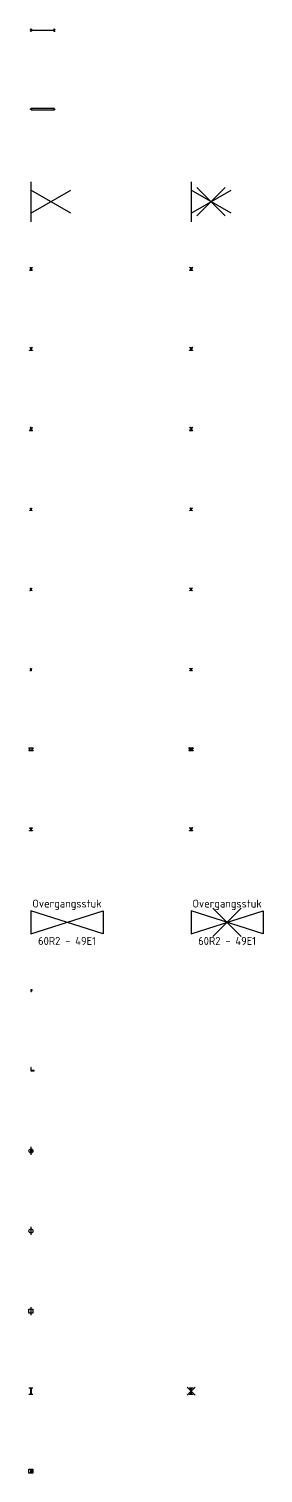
# Model space of a CAD drawing. Header units: metres. Extents: x -1 to 17, y -1 to 366.
# Drawn here: x -0.1 to 14.5, y 184.9 to 275.1 of the extents above; entities that cross this region are included whole.
import ezdxf
from ezdxf.enums import TextEntityAlignment as Align

# ---------------------------------------------------------------- set-up
doc = ezdxf.new("R2010")
doc.units = ezdxf.units.M
doc.styles.add('NLCS-ISO', font='NLCS-ISO.ttf')

# ---------------------------------------------------------------- blocks, each defined once
blk = doc.blocks.new('SSB_SSB-LAS_BEKIST_OVERGANG-SO')
h = blk.add_hatch(color=256)
h.dxf.hatch_style = 1
h.paths.add_polyline_path([(0.125, 0.125), (0.125, -0.125), (0, -0.125), (0, 0.125)])
at = {"flags": 128}
for points in [[(-0.125, 0.125), (0.125, 0.125), (0.125, -0.125), (-0.125, -0.125)], [(0.125, 0.125), (0.125, -0.125), (0, -0.125), (0, 0.125)]]:
    blk.add_lwpolyline(points, close=True, dxfattribs=at)
blk = doc.blocks.new('SSB_SSB-LAS_ELEKTISCHE SCHEIDING-SO')
h = blk.add_hatch(color=256)
h.dxf.hatch_style = 1
h.paths.add_polyline_path([(-0.014, -0.202), (-0.014, 0.198), (0.016, 0.198), (0.016, -0.202)])
for p, q in [((-0.124, 0.198), (0.126, 0.198)), ((-0.124, -0.202), (0.126, -0.202))]:
    blk.add_line(p, q)
at = {"flags": 128}
blk.add_lwpolyline([(-0.014, -0.202), (-0.014, 0.198), (0.016, 0.198), (0.016, -0.202)], close=True, dxfattribs=at)
blk = doc.blocks.new('SSB_SSB-LAS_STOMP-SO')
blk.add_line((0, 0.25), (0, -0.25))
at = {"flags": 128}
blk.add_lwpolyline([(-0.125, 0.125), (0.125, 0.125), (0.125, -0.125), (-0.125, -0.125)], close=True, dxfattribs=at)
blk = doc.blocks.new('SSB_SSB-LAS_THERMIET-SO')
blk.add_line((0, 0.25), (0, -0.25))
blk.add_circle((0, 0), 0.125)
blk = doc.blocks.new('SSB_SSB-LAS_THERMIET_OVERGANG-SO')
at = {"extrusion": (0, 0, -1)}
h = blk.add_hatch(color=256, dxfattribs=at)
edge = h.paths.add_edge_path()
edge.add_line((0, -0.125), (0, 0.125))
edge.add_ellipse((0, 0), major_axis=(-0.125, 0), ratio=1, start_angle=-90, end_angle=90)
blk.add_line((0, 0.25), (0, -0.25))
at = {"flags": 128}
blk.add_lwpolyline([(0, -0.125), (0, 0.125, -1)], format="xyb", close=True, dxfattribs=at)
blk.add_circle((0, 0), 0.125)
blk = doc.blocks.new('SSB_SSB-ONTSPORINGSRAIL_HOEKSTAAL-D')
at = {"flags": 128}
blk.add_lwpolyline([(0.02, 0.04), (0.02, 0.19, 0.414214), (0.01, 0.2), (0, 0.2), (0, 0), (0.2, 0), (0.2, 0.01, 0.414214), (0.19, 0.02), (0.04, 0.02, -0.414214)], format="xyb", close=True, dxfattribs=at)
blk = doc.blocks.new('SSB_SSB-ONTSPORINGSRAIL_U69-D')
for p, q in [((0, 0.053), (0, -0.03)), ((0.076, 0.055), (0.005, 0.058)), ((0.02, -0.018), (0.02, 0.018)), ((0.022, 0.02), (0.077, 0.022)), ((0.08, 0.04), (0.079, 0.052)), ((0.08, 0.025), (0.08, 0.04)), ((0.005, -0.035), (0.02, -0.035)), ((0.02, -0.035), (0.037, -0.035)), ((0.036, -0.022), (0.022, -0.02)), ((0.04, -0.032), (0.04, -0.027))]:
    blk.add_line(p, q)
for centre, radius, start, end in [((0.005, 0.053), 0.005, 87.85238, 180), ((0.077, 0.025), 0.003, 271.90915, 0), ((0.005, -0.03), 0.005, 180, 270), ((0.035, -0.027), 0.005, 0, 81.46927), ((0.037, -0.032), 0.003, 270, 0)]:
    blk.add_arc(centre, radius, start, end)
at = {"extrusion": (0, 0, -1)}
for centre, radius, start, end in [((-0.022, 0.018), 0.002, 0, 88.09086), ((-0.076, 0.052), 0.003, 92.14759, 174.28941), ((-0.022, -0.018), 0.002, 278.53075, 0)]:
    blk.add_arc(centre, radius, start, end, dxfattribs=at)
blk = doc.blocks.new('SSB_SSB-OVERGANGSSTUK')
for p, q in [((0, 0), (0, -1.435)), ((0, -1.435), (4.5, 0)), ((4.5, -1.435), (0, 0)), ((4.5, 0), (4.5, -1.435))]:
    blk.add_line(p, q)
at = {"style": 'NLCS-ISO'}
blk.add_text('Overgangsstuk', height=0.5, dxfattribs=at).set_placement((2.25, 0.2), align=Align.CENTER)
blk.add_text('60R2 - 49E1', height=0.5, dxfattribs=at).set_placement((2.25, -1.635), align=Align.TOP_CENTER)
blk = doc.blocks.new('SSB_SSB-SPOORSTAAF_105C1-D')
for p, q in [((-0.09, 0.002), (-0.09, 0.007)), ((-0.088, 0.009), (-0.034, 0.015)), ((0.088, 0), (-0.088, 0)), ((-0.065, 0.148), (-0.065, 0.178)), ((-0.063, 0.18), (0.063, 0.18)), ((-0.031, 0.12), (-0.046, 0.123)), ((-0.016, 0.034), (-0.016, 0.1)), ((0.016, 0.1), (0.016, 0.034)), ((0.046, 0.123), (0.031, 0.12)), ((0.034, 0.015), (0.088, 0.009)), ((0.065, 0.178), (0.065, 0.148)), ((0.09, 0.007), (0.09, 0.002))]:
    blk.add_line(p, q)
at = {"extrusion": (0, 0, -1)}
for centre, radius, start, end in [((0.088, 0.007), 0.002, 360, 84.28901), ((0.088, 0.002), 0.002, 270, 0), ((0.063, 0.178), 0.002, 0, 90), ((0.04, 0.148), 0.025, 284.03624, 0), ((-0.04, 0.148), 0.025, 180, 255.96376), ((-0.063, 0.178), 0.002, 90, 180), ((-0.088, 0.007), 0.002, 95.71099, 180), ((-0.088, 0.002), 0.002, 180, 270)]:
    blk.add_arc(centre, radius, start, end, dxfattribs=at)
for centre, start, end in [((-0.036, 0.034), 275.71101, 0), ((-0.036, 0.1), 0, 75.96374), ((0.036, 0.1), 104.03626, 180), ((0.036, 0.034), 180, 264.28899)]:
    blk.add_arc(centre, 0.02, start, end)
blk = doc.blocks.new('SSB_SSB-SPOORSTAAF_310C1-D')
for p, q in [((-0.13, 0.178), (-0.13, 0.148)), ((-0.13, 0.026), (-0.13, 0.002)), ((-0.128, 0.18), (0.128, 0.18)), ((-0.128, 0), (0, 0)), ((0.128, 0), (-0.128, 0)), ((-0.096, 0.038), (-0.126, 0.031)), ((-0.111, 0.123), (-0.096, 0.12)), ((-0.081, 0.058), (-0.081, 0.1)), ((0, 0), (0.128, 0)), ((0.081, 0.058), (0.081, 0.1)), ((0.111, 0.123), (0.096, 0.12)), ((0.096, 0.038), (0.126, 0.031)), ((0.13, 0.178), (0.13, 0.148)), ((0.13, 0.026), (0.13, 0.002))]:
    blk.add_line(p, q)
for centre, radius, start, end in [((-0.128, 0.178), 0.002, 90, 180), ((-0.105, 0.148), 0.025, 180, 255.96376), ((-0.125, 0.026), 0.005, 104.03624, 180), ((-0.128, 0.002), 0.002, 180, 270), ((-0.101, 0.1), 0.02, 0, 75.96373), ((0.101, 0.058), 0.02, 180, 255.96376)]:
    blk.add_arc(centre, radius, start, end)
at = {"extrusion": (0, 0, -1)}
for centre, radius, start, end in [((0.101, 0.058), 0.02, 180, 255.96376), ((-0.101, 0.1), 0.02, 0, 75.96373), ((-0.105, 0.148), 0.025, 180, 255.96376), ((-0.125, 0.026), 0.005, 104.03624, 180), ((-0.128, 0.178), 0.002, 90, 180), ((-0.128, 0.002), 0.002, 180, 270)]:
    blk.add_arc(centre, radius, start, end, dxfattribs=at)
blk = doc.blocks.new('SSB_SSB-SPOORSTAAF_41E1-D')
for p, q in [((-0.062, 0.002), (-0.062, 0.007)), ((0.061, 0), (-0.061, 0)), ((-0.06, 0.01), (-0.041, 0.011)), ((-0.033, 0.108), (-0.029, 0.132)), ((-0.012, 0.099), (-0.032, 0.106)), ((-0.032, 0.013), (-0.014, 0.019)), ((-0.02, 0.14), (0.02, 0.14)), ((-0.006, 0.049), (-0.006, 0.079)), ((0.006, 0.079), (0.006, 0.049)), ((0.032, 0.106), (0.012, 0.099)), ((0.014, 0.019), (0.032, 0.013)), ((0.029, 0.132), (0.033, 0.108)), ((0.041, 0.011), (0.06, 0.01)), ((0.062, 0.007), (0.062, 0.002))]:
    blk.add_line(p, q)
at = {"extrusion": (0, 0, -1)}
for centre, radius, start, end in [((0.061, 0.002), 0.0015, 270, 0), ((0.059, 0.007), 0.003, 0, 84.97092), ((0.031, 0.108), 0.002, 288.43491, 9.46229), ((0.02, 0.13), 0.01, 9.46233, 90), ((-0.02, 0.13), 0.01, 90, 170.53767), ((-0.031, 0.108), 0.002, 170.53771, 251.56509), ((-0.059, 0.007), 0.003, 95.02908, 180), ((-0.061, 0.002), 0.0015, 180, 270)]:
    blk.add_arc(centre, radius, start, end, dxfattribs=at)
for centre, radius, start, end in [((-0.045, 0.051), 0.04, 275.0291, 288.42812), ((-0.016, 0.026), 0.007, 288.42813, 346.08653), ((-0.014, 0.092), 0.007, 8.53208, 71.56505), ((-0.106, 0.049), 0.1, 346.08653, 0), ((-0.106, 0.079), 0.1, 0, 8.53208), ((0.106, 0.079), 0.1, 171.46792, 180), ((0.106, 0.049), 0.1, 180, 193.91348), ((0.014, 0.092), 0.007, 108.43495, 171.46792), ((0.016, 0.026), 0.007, 193.91348, 251.57188), ((0.045, 0.051), 0.04, 251.57188, 264.9709)]:
    blk.add_arc(centre, radius, start, end)
blk = doc.blocks.new('SSB_SSB-SPOORSTAAF_49E1-D')
for p, q in [((-0.062, 0.002), (-0.062, 0.008)), ((0.061, 0), (-0.061, 0)), ((-0.06, 0.011), (-0.048, 0.012)), ((-0.04, 0.014), (-0.014, 0.023)), ((-0.035, 0.111), (-0.033, 0.136)), ((-0.013, 0.102), (-0.034, 0.109)), ((-0.007, 0.052), (-0.007, 0.082)), ((0.007, 0.082), (0.007, 0.052)), ((0.034, 0.109), (0.013, 0.102)), ((0.014, 0.023), (0.04, 0.014)), ((0.033, 0.136), (0.035, 0.111)), ((0.048, 0.012), (0.06, 0.011)), ((0.062, 0.008), (0.062, 0.002))]:
    blk.add_line(p, q)
at = {"extrusion": (0, 0, -1)}
for centre, radius, start, end in [((0.061, 0.002), 0.0015, 270, 0), ((0.059, 0.008), 0.003, 0, 82.68644), ((0.033, 0.111), 0.002, 288.43974, 3.30495), ((0.02, 0.135), 0.013, 3.30489, 80.55901), ((0.009, 0.069), 0.08, 80.55901, 90), ((0, -0.151), 0.3, 88.18533, 91.81467), ((-0.009, 0.069), 0.08, 90, 99.44099), ((-0.02, 0.135), 0.013, 99.44099, 176.69511), ((-0.033, 0.111), 0.002, 176.69505, 251.56026), ((-0.059, 0.008), 0.003, 97.31356, 180), ((-0.061, 0.002), 0.0015, 180, 270)]:
    blk.add_arc(centre, radius, start, end, dxfattribs=at)
for centre, radius, start, end in [((-0.053, 0.052), 0.04, 277.31347, 288.43499), ((-0.016, 0.029), 0.007, 288.43495, 348.49133), ((-0.015, 0.095), 0.007, 10.40945, 71.56014), ((-0.127, 0.052), 0.12, 348.49133, 0), ((-0.087, 0.082), 0.08, 0, 10.40945), ((0.087, 0.082), 0.08, 169.59055, 180), ((0.127, 0.052), 0.12, 180, 191.50867), ((0.015, 0.095), 0.007, 108.43986, 169.59055), ((0.016, 0.029), 0.007, 191.50867, 251.56505), ((0.053, 0.052), 0.04, 251.56519, 262.68661)]:
    blk.add_arc(centre, radius, start, end)
blk = doc.blocks.new('SSB_SSB-SPOORSTAAF_49E1_1 OP 40-D')
for p, q in [((-0.062, 0.003), (-0.062, 0.009)), ((0.061, -0.002), (-0.061, 0.002)), ((-0.06, 0.012), (-0.047, 0.014)), ((-0.04, 0.015), (-0.013, 0.023)), ((-0.032, 0.112), (-0.03, 0.136)), ((-0.01, 0.102), (-0.031, 0.109)), ((-0.006, 0.052), (-0.005, 0.082)), ((0.009, 0.082), (0.008, 0.052)), ((0.015, 0.022), (0.04, 0.013)), ((0.036, 0.108), (0.016, 0.101)), ((0.037, 0.135), (0.038, 0.11)), ((0.048, 0.011), (0.06, 0.009)), ((0.063, 0.006), (0.063, 0))]:
    blk.add_line(p, q)
at = {"extrusion": (0, 0, -1)}
for centre, radius, start, end in [((0.059, 0.009), 0.003, 1.4321, 84.11854), ((0.061, 0.003), 0.0015, 271.4321, 1.4321), ((0.03, 0.111), 0.002, 289.87184, 4.73705), ((0.017, 0.135), 0.013, 4.73699, 81.99111), ((0.008, 0.069), 0.08, 81.99111, 91.4321), ((0.004, -0.151), 0.3, 89.61743, 93.24677), ((-0.011, 0.069), 0.08, 91.4321, 100.87309), ((-0.024, 0.134), 0.013, 100.87309, 178.1272), ((-0.036, 0.11), 0.002, 178.12714, 252.99236), ((-0.06, 0.006), 0.003, 98.74565, 181.4321), ((-0.061, 0), 0.0015, 181.4321, 271.4321)]:
    blk.add_arc(centre, radius, start, end, dxfattribs=at)
for centre, radius, start, end in [((-0.051, 0.053), 0.04, 275.88138, 287.00289), ((-0.016, 0.03), 0.007, 287.00285, 347.05924), ((-0.013, 0.096), 0.007, 8.97735, 70.12804), ((-0.126, 0.055), 0.12, 347.05924, 358.5679), ((-0.085, 0.084), 0.08, 358.5679, 8.97735), ((0.128, 0.049), 0.12, 178.5679, 190.07657), ((0.089, 0.08), 0.08, 168.15845, 178.5679), ((0.017, 0.029), 0.007, 190.07657, 250.13296), ((0.018, 0.095), 0.007, 107.00776, 168.15845), ((0.054, 0.051), 0.04, 250.13309, 261.25451)]:
    blk.add_arc(centre, radius, start, end)
blk = doc.blocks.new('SSB_SSB-SPOORSTAAF_59R2-D')
for p, q in [((-0.09, 0.005), (-0.09, 0.003)), ((-0.015, 0.015), (-0.087, 0.008)), ((-0.087, 0), (0.087, 0)), ((-0.041, 0.174), (-0.041, 0.159)), ((-0.029, 0.144), (-0.014, 0.141)), ((-0.006, 0.132), (-0.006, 0.025)), ((0.006, 0.025), (0.006, 0.104)), ((0.014, 0.114), (0.041, 0.119)), ((0.015, 0.167), (0.019, 0.145)), ((0.087, 0.008), (0.015, 0.015)), ((0.057, 0.171), (0.054, 0.152)), ((0.06, 0.174), (0.067, 0.174)), ((0.069, 0.148), (0.072, 0.168)), ((0.09, 0.003), (0.09, 0.005))]:
    blk.add_line(p, q)
for centre, radius, start, end in [((-0.087, 0.005), 0.003, 95.71059, 180), ((-0.087, 0.003), 0.003, 180, 270), ((-0.036, 0.174), 0.005, 96.93828, 180), ((-0.026, 0.159), 0.015, 180, 258.69007), ((-0.027, 0.1), 0.08, 90, 96.93828), ((-0.03, -0.12), 0.3, 85.44164, 89.32186), ((-0.013, 0.099), 0.08, 76.5023, 85.03571), ((0.002, 0.165), 0.013, 9.45743, 76.5023), ((0.032, 0.147), 0.0138, 189.45747, 267.67704), ((0.031, 0.156), 0.023, 271.79931, 350.54259), ((0.034, 0.154), 0.035, 281.30993, 350.54255), ((0.087, 0.005), 0.003, 0, 84.28941), ((0.087, 0.003), 0.003, 270, 0)]:
    blk.add_arc(centre, radius, start, end)
at = {"extrusion": (0, 0, -1)}
for centre, radius, start, end in [((0.016, 0.025), 0.01, 180, 264.28941), ((0.016, 0.132), 0.01, 101.30993, 180), ((-0.016, 0.104), 0.01, 0, 78.69006), ((-0.016, 0.025), 0.01, 275.71059, 360), ((-0.06, 0.171), 0.003, 9.45744, 90.00916), ((-0.067, 0.169), 0.005, 90.00916, 189.45743)]:
    blk.add_arc(centre, radius, start, end, dxfattribs=at)
blk = doc.blocks.new('SSB_SSB-SPOORSTAAF_60R1-D')
for p, q in [((-0.09, 0.003), (-0.09, 0.005)), ((-0.087, 0.008), (-0.015, 0.015)), ((0.087, 0), (-0.087, 0)), ((-0.041, 0.159), (-0.041, 0.174)), ((-0.014, 0.142), (-0.028, 0.144)), ((-0.006, 0.025), (-0.006, 0.132)), ((0.006, 0.104), (0.006, 0.025)), ((0.041, 0.119), (0.014, 0.114)), ((0.015, 0.171), (0.02, 0.144)), ((0.015, 0.015), (0.087, 0.008)), ((0.047, 0.145), (0.051, 0.171)), ((0.067, 0.174), (0.054, 0.174)), ((0.072, 0.168), (0.069, 0.148)), ((0.09, 0.005), (0.09, 0.003))]:
    blk.add_line(p, q)
at = {"extrusion": (0, 0, -1)}
for centre, radius, start, end in [((0.087, 0.005), 0.003, 0, 84.28941), ((0.087, 0.003), 0.003, 270, 0), ((0.036, 0.174), 0.005, 0.24037, 84.09748), ((0.026, 0.159), 0.015, 280.53941, 0), ((0.013, -0.045), 0.225, 84.09748, 94.94641), ((-0.005, 0.169), 0.01, 94.94641, 170.54257), ((-0.034, 0.153), 0.035, 189.45743, 258.66228), ((-0.054, 0.171), 0.003, 9.47236, 89.99973), ((-0.087, 0.005), 0.003, 95.71059, 180), ((-0.087, 0.003), 0.003, 180, 270)]:
    blk.add_arc(centre, radius, start, end, dxfattribs=at)
for centre, radius, start, end in [((-0.016, 0.025), 0.01, 275.71059, 0), ((-0.016, 0.132), 0.01, 0.00005, 79.27307), ((0.016, 0.104), 0.01, 101.38634, 179.83003), ((0.016, 0.025), 0.01, 180, 264.28941), ((0.033, 0.147), 0.0138, 190.26382, 350.51078), ((0.067, 0.169), 0.005, 350.60745, 90.00027)]:
    blk.add_arc(centre, radius, start, end)
blk = doc.blocks.new('SSB_SSB-SPOORSTAAF_60R2-D')
for p, q in [((-0.09, 0.003), (-0.09, 0.005)), ((-0.087, 0.008), (-0.015, 0.015)), ((0.087, 0), (-0.087, 0)), ((-0.041, 0.159), (-0.041, 0.174)), ((-0.014, 0.141), (-0.029, 0.144)), ((-0.006, 0.025), (-0.006, 0.132)), ((0.006, 0.104), (0.006, 0.025)), ((0.041, 0.119), (0.014, 0.114)), ((0.015, 0.167), (0.019, 0.145)), ((0.015, 0.015), (0.087, 0.008)), ((0.032, 0.133), (0.034, 0.133)), ((0.048, 0.145), (0.052, 0.171)), ((0.055, 0.174), (0.067, 0.174)), ((0.072, 0.168), (0.069, 0.148)), ((0.09, 0.005), (0.09, 0.003))]:
    blk.add_line(p, q)
at = {"extrusion": (0, 0, -1)}
for centre, radius, start, end in [((0.087, 0.005), 0.003, 0, 84.28941), ((0.087, 0.003), 0.003, 270, 0), ((0.036, 0.174), 0.005, 0, 83.06172), ((0.026, 0.159), 0.015, 281.30993, 0), ((0.027, 0.1), 0.08, 83.06172, 90), ((0.03, -0.12), 0.3, 90.67814, 94.55836), ((0.013, 0.099), 0.08, 94.96429, 103.4977), ((-0.002, 0.165), 0.013, 103.4977, 170.54257), ((-0.034, 0.153), 0.035, 189.45743, 258.69007), ((-0.055, 0.171), 0.003, 9.45743, 90), ((-0.087, 0.005), 0.003, 95.71059, 180), ((-0.087, 0.003), 0.003, 180, 270)]:
    blk.add_arc(centre, radius, start, end, dxfattribs=at)
for centre, radius, start, end in [((-0.016, 0.025), 0.01, 275.71059, 0), ((-0.016, 0.132), 0.01, 0, 78.69007), ((0.016, 0.104), 0.01, 101.30993, 180), ((0.016, 0.025), 0.01, 180, 264.28941), ((0.032, 0.147), 0.0138, 189.45743, 270), ((0.034, 0.147), 0.0138, 270, 350.54257), ((0.067, 0.169), 0.005, 350.54256, 90)]:
    blk.add_arc(centre, radius, start, end)
blk = doc.blocks.new('SSB_SSB-STOOTJUK')
for p, q in [((0, 0.532), (0, -1.968)), ((2.5, -1.435), (0, 0)), ((0, -1.435), (2.5, 0))]:
    blk.add_line(p, q)
blk = doc.blocks.new('SSB_SSB-TRAVERSESTANG_1-D')
for p, q in [((-0.034, 0.073), (-0.033, 0.075)), ((-0.034, 0.073), (-0.026, 0.073)), ((-0.034, 0.073), (-0.034, 0.056)), ((-0.034, 0.056), (-0.026, 0.056)), ((-0.033, 0.055), (-0.034, 0.056)), ((-0.033, 0.075), (-0.033, 0.055)), ((-0.026, 0.075), (-0.033, 0.075)), ((-0.033, 0.055), (-0.026, 0.055)), ((-0.026, 0.078), (-0.024, 0.081)), ((-0.026, 0.051), (-0.026, 0.078)), ((-0.026, 0.051), (-0.024, 0.048)), ((-0.008, 0.081), (-0.024, 0.081)), ((-0.009, 0.073), (-0.024, 0.073)), ((-0.024, 0.056), (-0.009, 0.056)), ((-0.008, 0.048), (-0.024, 0.048)), ((-0.006, 0.078), (-0.008, 0.081)), ((-0.006, 0.051), (-0.008, 0.048)), ((-0.006, 0.051), (-0.006, 0.078)), ((0.019, 0.102), (0.019, 0.027)), ((1.447, 0.027), (1.447, 0.102)), ((1.471, 0.078), (1.473, 0.081)), ((1.471, 0.051), (1.471, 0.078)), ((1.471, 0.051), (1.473, 0.048)), ((1.473, 0.081), (1.489, 0.081)), ((1.473, 0.048), (1.489, 0.048)), ((1.474, 0.073), (1.489, 0.073)), ((1.489, 0.056), (1.474, 0.056)), ((1.491, 0.078), (1.489, 0.081)), ((1.491, 0.051), (1.489, 0.048)), ((1.491, 0.051), (1.491, 0.078)), ((1.491, 0.075), (1.498, 0.075)), ((1.499, 0.073), (1.491, 0.073)), ((1.499, 0.056), (1.491, 0.056)), ((1.498, 0.055), (1.491, 0.055)), ((1.498, 0.075), (1.498, 0.055)), ((1.499, 0.073), (1.498, 0.075)), ((1.498, 0.055), (1.499, 0.056)), ((1.499, 0.073), (1.499, 0.056))]:
    blk.add_line(p, q)
at = {"flags": 128}
blk.add_lwpolyline([(0.009, 0.027), (1.457, 0.027), (1.457, 0.102), (0.009, 0.102)], close=True, dxfattribs=at)
at = {"extrusion": (0, 0, -1)}
blk.add_arc((-0.013, 0.065), 0.0208, 106.2602, 253.7398, dxfattribs=at)
blk.add_arc((1.452, 0.065), 0.0208, 106.2602, 253.7398)
for centre, major_axis, start_param, end_param in [((-0.017, 0.077), (-0.00816, 0), 5.671995, 6.894376), ((0.007, 0.065), (-0.0327, 0), 5.992489, 6.573881), ((-0.015, 0.052), (0.00816, 0), 5.671995, 6.894376), ((1.48, 0.077), (-0.00816, 0), 5.671995, 6.894376), ((1.505, 0.065), (-0.0327, 0), 5.992489, 6.573881), ((1.482, 0.052), (0.00816, 0), 5.671995, 6.894376)]:
    blk.add_ellipse(centre, major_axis=major_axis, ratio=0.88, start_param=start_param, end_param=end_param, dxfattribs=at)
for centre, major_axis, start_param, end_param in [((-0.017, 0.052), (-0.00816, 0), 5.671995, 6.894376), ((-0.015, 0.077), (0.00816, 0), 5.671995, 6.894376), ((-0.04, 0.065), (0.0327, 0), 5.992489, 6.573881), ((1.48, 0.052), (-0.00816, 0), 5.671995, 6.894376), ((1.482, 0.077), (0.00816, 0), 5.671995, 6.894376), ((1.458, 0.065), (0.0327, 0), 5.992489, 6.573881)]:
    blk.add_ellipse(centre, major_axis=major_axis, ratio=0.88, start_param=start_param, end_param=end_param)
blk = doc.blocks.new('SSB_SSB-TRAVERSESTANG_1')
for p, q in [((-0.034, 0.059), (-0.033, 0.06)), ((-0.034, 0.059), (-0.026, 0.059)), ((-0.034, 0.059), (-0.034, 0.042)), ((-0.034, 0.042), (-0.026, 0.042)), ((-0.033, 0.04), (-0.034, 0.042)), ((-0.033, 0.06), (-0.033, 0.04)), ((-0.026, 0.06), (-0.033, 0.06)), ((-0.033, 0.04), (-0.026, 0.04)), ((-0.026, 0.063), (-0.024, 0.066)), ((-0.026, 0.037), (-0.026, 0.063)), ((-0.026, 0.037), (-0.024, 0.034)), ((-0.008, 0.066), (-0.024, 0.066)), ((-0.009, 0.058), (-0.024, 0.058)), ((-0.024, 0.042), (-0.009, 0.042)), ((-0.008, 0.034), (-0.024, 0.034)), ((-0.006, 0.063), (-0.008, 0.066)), ((-0.006, 0.037), (-0.008, 0.034)), ((-0.006, 0.037), (-0.006, 0.063)), ((0.019, 0.005), (1.447, 0.005)), ((1.471, 0.063), (1.473, 0.066)), ((1.471, 0.037), (1.471, 0.063)), ((1.471, 0.037), (1.473, 0.034)), ((1.473, 0.066), (1.489, 0.066)), ((1.473, 0.034), (1.489, 0.034)), ((1.474, 0.058), (1.489, 0.058)), ((1.489, 0.042), (1.474, 0.042)), ((1.491, 0.063), (1.489, 0.066)), ((1.491, 0.037), (1.489, 0.034)), ((1.491, 0.037), (1.491, 0.063)), ((1.491, 0.06), (1.498, 0.06)), ((1.499, 0.059), (1.491, 0.059)), ((1.499, 0.042), (1.491, 0.042)), ((1.498, 0.04), (1.491, 0.04)), ((1.498, 0.06), (1.498, 0.04)), ((1.499, 0.059), (1.498, 0.06)), ((1.498, 0.04), (1.499, 0.042)), ((1.499, 0.059), (1.499, 0.042)), ((-0.034, -0.042), (-0.033, -0.04)), ((-0.034, -0.042), (-0.026, -0.042)), ((-0.034, -0.042), (-0.034, -0.059)), ((-0.034, -0.059), (-0.026, -0.059)), ((-0.033, -0.06), (-0.034, -0.059)), ((-0.033, -0.04), (-0.033, -0.06)), ((-0.026, -0.04), (-0.033, -0.04)), ((-0.033, -0.06), (-0.026, -0.06)), ((-0.026, -0.037), (-0.024, -0.034)), ((-0.026, -0.063), (-0.026, -0.037)), ((-0.026, -0.063), (-0.024, -0.066)), ((-0.008, -0.034), (-0.024, -0.034)), ((-0.009, -0.042), (-0.024, -0.042)), ((-0.024, -0.058), (-0.009, -0.058)), ((-0.008, -0.066), (-0.024, -0.066)), ((-0.006, -0.037), (-0.008, -0.034)), ((-0.006, -0.063), (-0.008, -0.066)), ((-0.006, -0.063), (-0.006, -0.037)), ((0.019, -0.005), (1.447, -0.005)), ((1.471, -0.037), (1.473, -0.034)), ((1.471, -0.063), (1.471, -0.037)), ((1.471, -0.063), (1.473, -0.066)), ((1.473, -0.034), (1.489, -0.034)), ((1.473, -0.066), (1.489, -0.066)), ((1.474, -0.042), (1.489, -0.042)), ((1.489, -0.058), (1.474, -0.058)), ((1.491, -0.037), (1.489, -0.034)), ((1.491, -0.063), (1.489, -0.066)), ((1.491, -0.063), (1.491, -0.037)), ((1.491, -0.04), (1.498, -0.04)), ((1.499, -0.042), (1.491, -0.042)), ((1.499, -0.059), (1.491, -0.059)), ((1.498, -0.06), (1.491, -0.06)), ((1.498, -0.04), (1.498, -0.06)), ((1.499, -0.042), (1.498, -0.04)), ((1.498, -0.06), (1.499, -0.059)), ((1.499, -0.042), (1.499, -0.059))]:
    blk.add_line(p, q)
at = {"flags": 128}
for points in [[(0.009, -0.08), (0.019, -0.08), (0.019, 0.08), (0.009, 0.08)], [(1.457, -0.08), (1.447, -0.08), (1.447, 0.08), (1.457, 0.08)]]:
    blk.add_lwpolyline(points, close=True, dxfattribs=at)
at = {"extrusion": (0, 0, -1)}
for centre in [(-0.013, 0.05), (-0.013, -0.05)]:
    blk.add_arc(centre, 0.0208, 106.2602, 253.7398, dxfattribs=at)
for centre in [(1.452, 0.05), (1.452, -0.05)]:
    blk.add_arc(centre, 0.0208, 106.2602, 253.7398)
for centre, major_axis, start_param, end_param in [((-0.017, 0.062), (-0.00816, 0), 5.671995, 6.894376), ((0.007, 0.05), (-0.0327, 0), 5.992489, 6.573881), ((-0.015, 0.038), (0.00816, 0), 5.671995, 6.894376), ((1.48, 0.062), (-0.00816, 0), 5.671995, 6.894376), ((1.505, 0.05), (-0.0327, 0), 5.992489, 6.573881), ((1.482, 0.038), (0.00816, 0), 5.671995, 6.894376), ((-0.017, -0.038), (-0.00816, 0), 5.671995, 6.894376), ((0.007, -0.05), (-0.0327, 0), 5.992489, 6.573881), ((-0.015, -0.062), (0.00816, 0), 5.671995, 6.894376), ((1.48, -0.038), (-0.00816, 0), 5.671995, 6.894376), ((1.505, -0.05), (-0.0327, 0), 5.992489, 6.573881), ((1.482, -0.062), (0.00816, 0), 5.671995, 6.894376)]:
    blk.add_ellipse(centre, major_axis=major_axis, ratio=0.88, start_param=start_param, end_param=end_param, dxfattribs=at)
for centre, major_axis, start_param, end_param in [((-0.017, 0.038), (-0.00816, 0), 5.671995, 6.894376), ((-0.015, 0.062), (0.00816, 0), 5.671995, 6.894376), ((-0.04, 0.05), (0.0327, 0), 5.992489, 6.573881), ((1.48, 0.038), (-0.00816, 0), 5.671995, 6.894376), ((1.482, 0.062), (0.00816, 0), 5.671995, 6.894376), ((1.458, 0.05), (0.0327, 0), 5.992489, 6.573881), ((-0.017, -0.062), (-0.00816, 0), 5.671995, 6.894376), ((-0.015, -0.038), (0.00816, 0), 5.671995, 6.894376), ((-0.04, -0.05), (0.0327, 0), 5.992489, 6.573881), ((1.48, -0.062), (-0.00816, 0), 5.671995, 6.894376), ((1.482, -0.038), (0.00816, 0), 5.671995, 6.894376), ((1.458, -0.05), (0.0327, 0), 5.992489, 6.573881)]:
    blk.add_ellipse(centre, major_axis=major_axis, ratio=0.88, start_param=start_param, end_param=end_param)
blk = doc.blocks.new('SSB_V-SSB-LAS_ELEKTISCHE SCHEIDING-SO')
h = blk.add_hatch(color=256)
h.dxf.hatch_style = 1
h.paths.add_polyline_path([(-0.014, -0.202), (-0.014, 0.198), (0.016, 0.198), (0.016, -0.202)])
for p, q in [((0.248, -0.25), (-0.247, 0.245)), ((-0.247, -0.25), (0.248, 0.245)), ((-0.124, 0.198), (0.126, 0.198)), ((-0.124, -0.202), (0.126, -0.202))]:
    blk.add_line(p, q)
at = {"flags": 128}
blk.add_lwpolyline([(-0.014, -0.202), (-0.014, 0.198), (0.016, 0.198), (0.016, -0.202)], close=True, dxfattribs=at)
blk = doc.blocks.new('SSB_V-SSB-OVERGANGSSTUK')
for p, q in [((0, 0), (0, -1.435)), ((0, -1.435), (4.5, 0)), ((4.5, -1.435), (0, 0)), ((1.366, -1.601), (3.134, 0.166)), ((3.134, -1.601), (1.366, 0.166)), ((4.5, 0), (4.5, -1.435))]:
    blk.add_line(p, q)
at = {"style": 'NLCS-ISO'}
blk.add_text('Overgangsstuk', height=0.5, dxfattribs=at).set_placement((2.25, 0.2), align=Align.CENTER)
blk.add_text('60R2 - 49E1', height=0.5, dxfattribs=at).set_placement((2.25, -1.635), align=Align.TOP_CENTER)
blk = doc.blocks.new('SSB_V-SSB-SPOORSTAAF_105C1-D')
for p, q in [((-0.106, -0.016), (0.106, 0.196)), ((0.106, -0.016), (-0.106, 0.196)), ((-0.09, 0.002), (-0.09, 0.007)), ((-0.088, 0.009), (-0.034, 0.015)), ((0.088, 0), (-0.088, 0)), ((-0.065, 0.148), (-0.065, 0.178)), ((-0.063, 0.18), (0.063, 0.18)), ((-0.031, 0.12), (-0.046, 0.123)), ((-0.016, 0.034), (-0.016, 0.1)), ((0.016, 0.1), (0.016, 0.034)), ((0.046, 0.123), (0.031, 0.12)), ((0.034, 0.015), (0.088, 0.009)), ((0.065, 0.178), (0.065, 0.148)), ((0.09, 0.007), (0.09, 0.002))]:
    blk.add_line(p, q)
at = {"extrusion": (0, 0, -1)}
for centre, radius, start, end in [((0.088, 0.007), 0.002, 360, 84.28901), ((0.088, 0.002), 0.002, 270, 0), ((0.063, 0.178), 0.002, 0, 90), ((0.04, 0.148), 0.025, 284.03624, 0), ((-0.04, 0.148), 0.025, 180, 255.96376), ((-0.063, 0.178), 0.002, 90, 180), ((-0.088, 0.007), 0.002, 95.71099, 180), ((-0.088, 0.002), 0.002, 180, 270)]:
    blk.add_arc(centre, radius, start, end, dxfattribs=at)
for centre, start, end in [((-0.036, 0.034), 275.71101, 0), ((-0.036, 0.1), 0, 75.96374), ((0.036, 0.1), 104.03626, 180), ((0.036, 0.034), 180, 264.28899)]:
    blk.add_arc(centre, 0.02, start, end)
blk = doc.blocks.new('SSB_V-SSB-SPOORSTAAF_310C1-D')
for p, q in [((-0.13, 0.178), (-0.13, 0.148)), ((-0.13, 0.026), (-0.13, 0.002)), ((-0.128, 0.18), (0.128, 0.18)), ((-0.128, 0), (0, 0)), ((0.128, 0), (-0.128, 0)), ((-0.096, 0.038), (-0.126, 0.031)), ((-0.111, 0.123), (-0.096, 0.12)), ((-0.106, -0.016), (0.106, 0.196)), ((0.106, -0.016), (-0.106, 0.196)), ((-0.081, 0.058), (-0.081, 0.1)), ((0, 0), (0.128, 0)), ((0.081, 0.058), (0.081, 0.1)), ((0.111, 0.123), (0.096, 0.12)), ((0.096, 0.038), (0.126, 0.031)), ((0.13, 0.178), (0.13, 0.148)), ((0.13, 0.026), (0.13, 0.002))]:
    blk.add_line(p, q)
for centre, radius, start, end in [((-0.128, 0.178), 0.002, 90, 180), ((-0.105, 0.148), 0.025, 180, 255.96376), ((-0.125, 0.026), 0.005, 104.03624, 180), ((-0.128, 0.002), 0.002, 180, 270), ((-0.101, 0.1), 0.02, 0, 75.96373), ((0.101, 0.058), 0.02, 180, 255.96376)]:
    blk.add_arc(centre, radius, start, end)
at = {"extrusion": (0, 0, -1)}
for centre, radius, start, end in [((0.101, 0.058), 0.02, 180, 255.96376), ((-0.101, 0.1), 0.02, 0, 75.96373), ((-0.105, 0.148), 0.025, 180, 255.96376), ((-0.125, 0.026), 0.005, 104.03624, 180), ((-0.128, 0.178), 0.002, 90, 180), ((-0.128, 0.002), 0.002, 180, 270)]:
    blk.add_arc(centre, radius, start, end, dxfattribs=at)
blk = doc.blocks.new('SSB_V-SSB-SPOORSTAAF_41E1-D')
for p, q in [((0.088, -0.018), (-0.088, 0.158)), ((-0.088, -0.018), (0.088, 0.158)), ((-0.062, 0.002), (-0.062, 0.007)), ((0.061, 0), (-0.061, 0)), ((-0.06, 0.01), (-0.041, 0.011)), ((-0.033, 0.108), (-0.029, 0.132)), ((-0.012, 0.099), (-0.032, 0.106)), ((-0.032, 0.013), (-0.014, 0.019)), ((-0.02, 0.14), (0.02, 0.14)), ((-0.006, 0.049), (-0.006, 0.079)), ((0.006, 0.079), (0.006, 0.049)), ((0.032, 0.106), (0.012, 0.099)), ((0.014, 0.019), (0.032, 0.013)), ((0.029, 0.132), (0.033, 0.108)), ((0.041, 0.011), (0.06, 0.01)), ((0.062, 0.007), (0.062, 0.002))]:
    blk.add_line(p, q)
at = {"extrusion": (0, 0, -1)}
for centre, radius, start, end in [((0.061, 0.002), 0.0015, 270, 0), ((0.059, 0.007), 0.003, 0, 84.97092), ((0.031, 0.108), 0.002, 288.43491, 9.46229), ((0.02, 0.13), 0.01, 9.46233, 90), ((-0.02, 0.13), 0.01, 90, 170.53767), ((-0.031, 0.108), 0.002, 170.53771, 251.56509), ((-0.059, 0.007), 0.003, 95.02908, 180), ((-0.061, 0.002), 0.0015, 180, 270)]:
    blk.add_arc(centre, radius, start, end, dxfattribs=at)
for centre, radius, start, end in [((-0.045, 0.051), 0.04, 275.0291, 288.42812), ((-0.016, 0.026), 0.007, 288.42813, 346.08653), ((-0.014, 0.092), 0.007, 8.53208, 71.56505), ((-0.106, 0.049), 0.1, 346.08653, 0), ((-0.106, 0.079), 0.1, 0, 8.53208), ((0.106, 0.079), 0.1, 171.46792, 180), ((0.106, 0.049), 0.1, 180, 193.91348), ((0.014, 0.092), 0.007, 108.43495, 171.46792), ((0.016, 0.026), 0.007, 193.91348, 251.57188), ((0.045, 0.051), 0.04, 251.57188, 264.9709)]:
    blk.add_arc(centre, radius, start, end)
blk = doc.blocks.new('SSB_V-SSB-SPOORSTAAF_49E1-D')
for p, q in [((0.088, -0.014), (-0.088, 0.163)), ((-0.088, -0.014), (0.088, 0.163)), ((-0.062, 0.002), (-0.062, 0.008)), ((0.061, 0), (-0.061, 0)), ((-0.06, 0.011), (-0.048, 0.012)), ((-0.04, 0.014), (-0.014, 0.023)), ((-0.035, 0.111), (-0.033, 0.136)), ((-0.013, 0.102), (-0.034, 0.109)), ((-0.007, 0.052), (-0.007, 0.082)), ((0.007, 0.082), (0.007, 0.052)), ((0.034, 0.109), (0.013, 0.102)), ((0.014, 0.023), (0.04, 0.014)), ((0.033, 0.136), (0.035, 0.111)), ((0.048, 0.012), (0.06, 0.011)), ((0.062, 0.008), (0.062, 0.002))]:
    blk.add_line(p, q)
at = {"extrusion": (0, 0, -1)}
for centre, radius, start, end in [((0.061, 0.002), 0.0015, 270, 0), ((0.059, 0.008), 0.003, 0, 82.68644), ((0.033, 0.111), 0.002, 288.43974, 3.30495), ((0.02, 0.135), 0.013, 3.30489, 80.55901), ((0.009, 0.069), 0.08, 80.55901, 90), ((0, -0.151), 0.3, 88.18533, 91.81467), ((-0.009, 0.069), 0.08, 90, 99.44099), ((-0.02, 0.135), 0.013, 99.44099, 176.69511), ((-0.033, 0.111), 0.002, 176.69505, 251.56026), ((-0.059, 0.008), 0.003, 97.31356, 180), ((-0.061, 0.002), 0.0015, 180, 270)]:
    blk.add_arc(centre, radius, start, end, dxfattribs=at)
for centre, radius, start, end in [((-0.053, 0.052), 0.04, 277.31347, 288.43499), ((-0.016, 0.029), 0.007, 288.43495, 348.49133), ((-0.015, 0.095), 0.007, 10.40945, 71.56014), ((-0.127, 0.052), 0.12, 348.49133, 0), ((-0.087, 0.082), 0.08, 0, 10.40945), ((0.087, 0.082), 0.08, 169.59055, 180), ((0.127, 0.052), 0.12, 180, 191.50867), ((0.015, 0.095), 0.007, 108.43986, 169.59055), ((0.016, 0.029), 0.007, 191.50867, 251.56505), ((0.053, 0.052), 0.04, 251.56519, 262.68661)]:
    blk.add_arc(centre, radius, start, end)
blk = doc.blocks.new('SSB_V-SSB-SPOORSTAAF_49E1_1 OP 40-D')
for p, q in [((-0.089, -0.012), (0.092, 0.161)), ((0.088, -0.016), (-0.084, 0.165)), ((-0.062, 0.003), (-0.062, 0.009)), ((0.061, -0.002), (-0.061, 0.002)), ((-0.06, 0.012), (-0.047, 0.014)), ((-0.04, 0.015), (-0.013, 0.023)), ((-0.032, 0.112), (-0.03, 0.136)), ((-0.01, 0.102), (-0.031, 0.109)), ((-0.006, 0.052), (-0.005, 0.082)), ((0.009, 0.082), (0.008, 0.052)), ((0.015, 0.022), (0.04, 0.013)), ((0.036, 0.108), (0.016, 0.101)), ((0.037, 0.135), (0.038, 0.11)), ((0.048, 0.011), (0.06, 0.009)), ((0.063, 0.006), (0.063, 0))]:
    blk.add_line(p, q)
at = {"extrusion": (0, 0, -1)}
for centre, radius, start, end in [((0.059, 0.009), 0.003, 1.4321, 84.11854), ((0.061, 0.003), 0.0015, 271.4321, 1.4321), ((0.03, 0.111), 0.002, 289.87184, 4.73705), ((0.017, 0.135), 0.013, 4.73699, 81.99111), ((0.008, 0.069), 0.08, 81.99111, 91.4321), ((0.004, -0.151), 0.3, 89.61743, 93.24677), ((-0.011, 0.069), 0.08, 91.4321, 100.87309), ((-0.024, 0.134), 0.013, 100.87309, 178.1272), ((-0.036, 0.11), 0.002, 178.12714, 252.99236), ((-0.06, 0.006), 0.003, 98.74565, 181.4321), ((-0.061, 0), 0.0015, 181.4321, 271.4321)]:
    blk.add_arc(centre, radius, start, end, dxfattribs=at)
for centre, radius, start, end in [((-0.051, 0.053), 0.04, 275.88138, 287.00289), ((-0.016, 0.03), 0.007, 287.00285, 347.05924), ((-0.013, 0.096), 0.007, 8.97735, 70.12804), ((-0.126, 0.055), 0.12, 347.05924, 358.5679), ((-0.085, 0.084), 0.08, 358.5679, 8.97735), ((0.128, 0.049), 0.12, 178.5679, 190.07657), ((0.089, 0.08), 0.08, 168.15845, 178.5679), ((0.017, 0.029), 0.007, 190.07657, 250.13296), ((0.018, 0.095), 0.007, 107.00776, 168.15845), ((0.054, 0.051), 0.04, 250.13309, 261.25451)]:
    blk.add_arc(centre, radius, start, end)
blk = doc.blocks.new('SSB_V-SSB-SPOORSTAAF_59R2-D')
for p, q in [((0.106, -0.016), (-0.106, 0.196)), ((-0.106, -0.016), (0.106, 0.196)), ((-0.09, 0.005), (-0.09, 0.003)), ((-0.015, 0.015), (-0.087, 0.008)), ((-0.087, 0), (0.087, 0)), ((-0.041, 0.174), (-0.041, 0.159)), ((-0.029, 0.144), (-0.014, 0.141)), ((-0.006, 0.132), (-0.006, 0.025)), ((0.006, 0.025), (0.006, 0.104)), ((0.014, 0.114), (0.041, 0.119)), ((0.015, 0.167), (0.019, 0.145)), ((0.087, 0.008), (0.015, 0.015)), ((0.057, 0.171), (0.054, 0.152)), ((0.06, 0.174), (0.067, 0.174)), ((0.069, 0.148), (0.072, 0.168)), ((0.09, 0.003), (0.09, 0.005))]:
    blk.add_line(p, q)
for centre, radius, start, end in [((-0.087, 0.005), 0.003, 95.71059, 180), ((-0.087, 0.003), 0.003, 180, 270), ((-0.036, 0.174), 0.005, 96.93828, 180), ((-0.026, 0.159), 0.015, 180, 258.69007), ((-0.027, 0.1), 0.08, 90, 96.93828), ((-0.03, -0.12), 0.3, 85.44164, 89.32186), ((-0.013, 0.099), 0.08, 76.5023, 85.03571), ((0.002, 0.165), 0.013, 9.45743, 76.5023), ((0.032, 0.147), 0.0138, 189.45747, 267.67704), ((0.031, 0.156), 0.023, 271.79931, 350.54259), ((0.034, 0.154), 0.035, 281.30993, 350.54255), ((0.087, 0.005), 0.003, 0, 84.28941), ((0.087, 0.003), 0.003, 270, 0)]:
    blk.add_arc(centre, radius, start, end)
at = {"extrusion": (0, 0, -1)}
for centre, radius, start, end in [((0.016, 0.025), 0.01, 180, 264.28941), ((0.016, 0.132), 0.01, 101.30993, 180), ((-0.016, 0.104), 0.01, 0, 78.69006), ((-0.016, 0.025), 0.01, 275.71059, 360), ((-0.06, 0.171), 0.003, 9.45744, 90.00916), ((-0.067, 0.169), 0.005, 90.00916, 189.45743)]:
    blk.add_arc(centre, radius, start, end, dxfattribs=at)
blk = doc.blocks.new('SSB_V-SSB-SPOORSTAAF_60R1-D')
for p, q in [((0.106, -0.016), (-0.106, 0.196)), ((-0.106, -0.016), (0.106, 0.196)), ((-0.09, 0.003), (-0.09, 0.005)), ((-0.087, 0.008), (-0.015, 0.015)), ((0.087, 0), (-0.087, 0)), ((-0.041, 0.159), (-0.041, 0.174)), ((-0.014, 0.142), (-0.028, 0.144)), ((-0.006, 0.025), (-0.006, 0.132)), ((0.006, 0.104), (0.006, 0.025)), ((0.041, 0.119), (0.014, 0.114)), ((0.015, 0.171), (0.02, 0.144)), ((0.015, 0.015), (0.087, 0.008)), ((0.047, 0.145), (0.051, 0.171)), ((0.067, 0.174), (0.054, 0.174)), ((0.072, 0.168), (0.069, 0.148)), ((0.09, 0.005), (0.09, 0.003))]:
    blk.add_line(p, q)
at = {"extrusion": (0, 0, -1)}
for centre, radius, start, end in [((0.087, 0.005), 0.003, 0, 84.28941), ((0.087, 0.003), 0.003, 270, 0), ((0.036, 0.174), 0.005, 0.24037, 84.09748), ((0.026, 0.159), 0.015, 280.53941, 0), ((0.013, -0.045), 0.225, 84.09748, 94.94641), ((-0.005, 0.169), 0.01, 94.94641, 170.54257), ((-0.034, 0.153), 0.035, 189.45743, 258.66228), ((-0.054, 0.171), 0.003, 9.47236, 89.99973), ((-0.087, 0.005), 0.003, 95.71059, 180), ((-0.087, 0.003), 0.003, 180, 270)]:
    blk.add_arc(centre, radius, start, end, dxfattribs=at)
for centre, radius, start, end in [((-0.016, 0.025), 0.01, 275.71059, 0), ((-0.016, 0.132), 0.01, 0.00005, 79.27307), ((0.016, 0.104), 0.01, 101.38634, 179.83003), ((0.016, 0.025), 0.01, 180, 264.28941), ((0.033, 0.147), 0.0138, 190.26382, 350.51078), ((0.067, 0.169), 0.005, 350.60745, 90.00027)]:
    blk.add_arc(centre, radius, start, end)
blk = doc.blocks.new('SSB_V-SSB-SPOORSTAAF_60R2-D')
for p, q in [((-0.106, -0.016), (0.106, 0.196)), ((0.106, -0.016), (-0.106, 0.196)), ((-0.09, 0.003), (-0.09, 0.005)), ((-0.087, 0.008), (-0.015, 0.015)), ((0.087, 0), (-0.087, 0)), ((-0.041, 0.159), (-0.041, 0.174)), ((-0.014, 0.141), (-0.029, 0.144)), ((-0.006, 0.025), (-0.006, 0.132)), ((0.006, 0.104), (0.006, 0.025)), ((0.041, 0.119), (0.014, 0.114)), ((0.015, 0.167), (0.019, 0.145)), ((0.015, 0.015), (0.087, 0.008)), ((0.032, 0.133), (0.034, 0.133)), ((0.048, 0.145), (0.052, 0.171)), ((0.055, 0.174), (0.067, 0.174)), ((0.072, 0.168), (0.069, 0.148)), ((0.09, 0.005), (0.09, 0.003))]:
    blk.add_line(p, q)
at = {"extrusion": (0, 0, -1)}
for centre, radius, start, end in [((0.087, 0.005), 0.003, 0, 84.28941), ((0.087, 0.003), 0.003, 270, 0), ((0.036, 0.174), 0.005, 0, 83.06172), ((0.026, 0.159), 0.015, 281.30993, 0), ((0.027, 0.1), 0.08, 83.06172, 90), ((0.03, -0.12), 0.3, 90.67814, 94.55836), ((0.013, 0.099), 0.08, 94.96429, 103.4977), ((-0.002, 0.165), 0.013, 103.4977, 170.54257), ((-0.034, 0.153), 0.035, 189.45743, 258.69007), ((-0.055, 0.171), 0.003, 9.45743, 90), ((-0.087, 0.005), 0.003, 95.71059, 180), ((-0.087, 0.003), 0.003, 180, 270)]:
    blk.add_arc(centre, radius, start, end, dxfattribs=at)
for centre, radius, start, end in [((-0.016, 0.025), 0.01, 275.71059, 0), ((-0.016, 0.132), 0.01, 0, 78.69007), ((0.016, 0.104), 0.01, 101.30993, 180), ((0.016, 0.025), 0.01, 180, 264.28941), ((0.032, 0.147), 0.0138, 189.45743, 270), ((0.034, 0.147), 0.0138, 270, 350.54257), ((0.067, 0.169), 0.005, 350.54256, 90)]:
    blk.add_arc(centre, radius, start, end)
blk = doc.blocks.new('SSB_V-SSB-STOOTJUK')
for p, q in [((0, 0.532), (0, -1.968)), ((0.366, -1.601), (2.134, 0.166)), ((2.134, -1.601), (0.366, 0.166)), ((2.5, -1.435), (0, 0)), ((0, -1.435), (2.5, 0))]:
    blk.add_line(p, q)

msp = doc.modelspace()

# ---------------------------------------------------------------- block references
for name, p in [('SSB_SSB-TRAVERSESTANG_1', (0, 275)), ('SSB_SSB-TRAVERSESTANG_1-D', (0, 270)), ('SSB_SSB-STOOTJUK', (0, 265)), ('SSB_V-SSB-STOOTJUK', (10, 265)), ('SSB_SSB-SPOORSTAAF_60R2-D', (0, 260)), ('SSB_V-SSB-SPOORSTAAF_60R2-D', (10, 260)), ('SSB_SSB-SPOORSTAAF_60R1-D', (0, 255)), ('SSB_V-SSB-SPOORSTAAF_60R1-D', (10, 255)), ('SSB_SSB-SPOORSTAAF_59R2-D', (0, 250)), ('SSB_V-SSB-SPOORSTAAF_59R2-D', (10, 250)), ('SSB_SSB-SPOORSTAAF_49E1_1 OP 40-D', (0, 245)), ('SSB_V-SSB-SPOORSTAAF_49E1_1 OP 40-D', (10, 245)), ('SSB_SSB-SPOORSTAAF_49E1-D', (0, 240)), ('SSB_V-SSB-SPOORSTAAF_49E1-D', (10, 240)), ('SSB_SSB-SPOORSTAAF_41E1-D', (0, 235)), ('SSB_V-SSB-SPOORSTAAF_41E1-D', (10, 235)), ('SSB_SSB-SPOORSTAAF_310C1-D', (0, 230)), ('SSB_V-SSB-SPOORSTAAF_310C1-D', (10, 230)), ('SSB_SSB-SPOORSTAAF_105C1-D', (0, 225)), ('SSB_V-SSB-SPOORSTAAF_105C1-D', (10, 225)), ('SSB_SSB-OVERGANGSSTUK', (0, 220)), ('SSB_V-SSB-OVERGANGSSTUK', (10, 220)), ('SSB_SSB-ONTSPORINGSRAIL_U69-D', (0, 215)), ('SSB_SSB-ONTSPORINGSRAIL_HOEKSTAAL-D', (0, 210)), ('SSB_SSB-LAS_THERMIET_OVERGANG-SO', (0, 205)), ('SSB_SSB-LAS_THERMIET-SO', (0, 200)), ('SSB_SSB-LAS_STOMP-SO', (0, 195)), ('SSB_SSB-LAS_ELEKTISCHE SCHEIDING-SO', (0, 190)), ('SSB_V-SSB-LAS_ELEKTISCHE SCHEIDING-SO', (10, 190)), ('SSB_SSB-LAS_BEKIST_OVERGANG-SO', (0, 185))]:
    msp.add_blockref(name, p)

doc.saveas('drawing.dxf')
